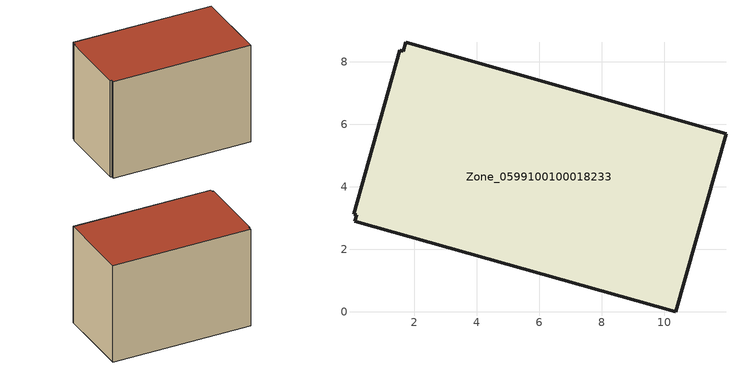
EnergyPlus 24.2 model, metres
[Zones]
Zone_0599100100018233
 floor ground (C_G): 1.72,8.63 11.98,5.71 10.37,0 0.1,2.89 0.16,3.1 0.06,3.13 1.54,8.37 1.64,8.34 z0
 wall outside (C_F): 11.98,5.71 1.72,8.63 1.64,8.34 1.54,8.37 0.06,3.13 0.16,3.1 0.1,2.89 10.37,0 11.98,5.71 z0:7.73
 roof outside (C_R): 1.64,8.34 1.54,8.37 0.06,3.13 0.16,3.1 0.1,2.89 10.37,0 11.98,5.71 1.72,8.63 z7.73
[BUILDING]
Pand.0599100100018233: North Axis=0; Terrain=City; Loads Convergence Tolerance Value=0.04; Temperature Convergence Tolerance Value=0.4; Solar Distribution=FullExterior; Maximum Number of Warmup Days=25; Minimum Number of Warmup Days=1
[Site:Location]
Rotterdam.The.Hague.AP_ZH_NLD Design_Conditions: Latitude=51.96; Longitude=4.45; Time Zone=1; Elevation=-4.5
[SITE:GROUNDTEMPERATURE:BUILDINGSURFACE]
18, 18, 18, 18, 18, 18, 18, 18, 18, 18, 18, 18
[MATERIAL] Thermal Absorptance=0.9; Solar Absorptance=0.7; Visible Absorptance=0.7
Name | Roughness | Thickness | Conductivity | Density | Specific Heat
G.TC.2015-2018 | MediumSmooth | 0.15 | 0.0428571 | 540 | 1210
F.TC.2015-2018 | Rough | 0.3 | 0.0666667 | 1920 | 840
R.TC.2015-2018 | MediumRough | 0.2 | 0.0333333 | 1500 | 1000
[CONSTRUCTION]
C_G: G.TC.2015-2018
C_F: F.TC.2015-2018
C_R: R.TC.2015-2018
[ZONE]
Zone_0599100100018233: Type=1; Multiplier=1; Ceiling Height=Autocalculate; Volume=Autocalculate; Floor Area=autocalculate; Part of Total Floor Area=Yes
[ZONEINFILTRATION:DESIGNFLOWRATE]
Infil_Zone_0599100100018233: Zone or ZoneList or Space or SpaceList=Zone_0599100100018233; Schedule=AlwaysOn; Design Flow Rate Calculation Method=Flow/Area; Flow Rate per Floor Area=0.0015; Constant Term Coefficient=1; Temperature Term Coefficient=0; Velocity Term Coefficient=0; Velocity Squared Term Coefficient=0
[HVACTEMPLATE:ZONE:IDEALLOADSAIRSYSTEM]
Zone_0599100100018233: Maximum Heating Supply Air Temperature=50; Minimum Cooling Supply Air Temperature=13; Maximum Heating Supply Air Humidity Ratio=0.0156; Minimum Cooling Supply Air Humidity Ratio=0.0077; Heating Limit=NoLimit; Cooling Limit=NoLimit; Dehumidification Control Type=ConstantSensibleHeatRatio; Cooling Sensible Heat Ratio=0.7; Dehumidification Setpoint=60; Humidification Control Type=None; Humidification Setpoint=30; Outdoor Air Method=None; Outdoor Air Flow Rate per Person=0.00944; Outdoor Air Flow Rate per Zone Floor Area=0; Outdoor Air Flow Rate per Zone=0; Demand Controlled Ventilation Type=None; Outdoor Air Economizer Type=NoEconomizer; Heat Recovery Type=None; Sensible Heat Recovery Effectiveness=0.7; Latent Heat Recovery Effectiveness=0.65
[ZONECONTROL:THERMOSTAT]
ThermostatControl_Zone_0599100100018233: Zone or ZoneList=Zone_0599100100018233; Control Type Schedule=DualSetpointControlType; Control 1=Thermostat_Zone_0599100100018233; Temperature Difference Between Cutout And Setpoint=0
[THERMOSTATSETPOINT:DUALSETPOINT]
Thermostat_Zone_0599100100018233: Heating Setpoint Temperature Schedule=HeatingSetpoint_Zone_0599100100018233; Cooling Setpoint Temperature Schedule=CoolingSetpoint_Zone_0599100100018233
[SCHEDULE:COMPACT]
HeatingSetpoint_Zone_0599100100018233: Through: 12/31, For: AllDays, Until: 24:00, 21
CoolingSetpoint_Zone_0599100100018233: Through: 12/31, For: AllDays, Until: 24:00, 24
DualSetpointControlType: Through: 12/31, For: AllDays, Until: 24:00, 4
AlwaysOn: Through: 12/31, For: AllDays, Until: 24:00, 1
